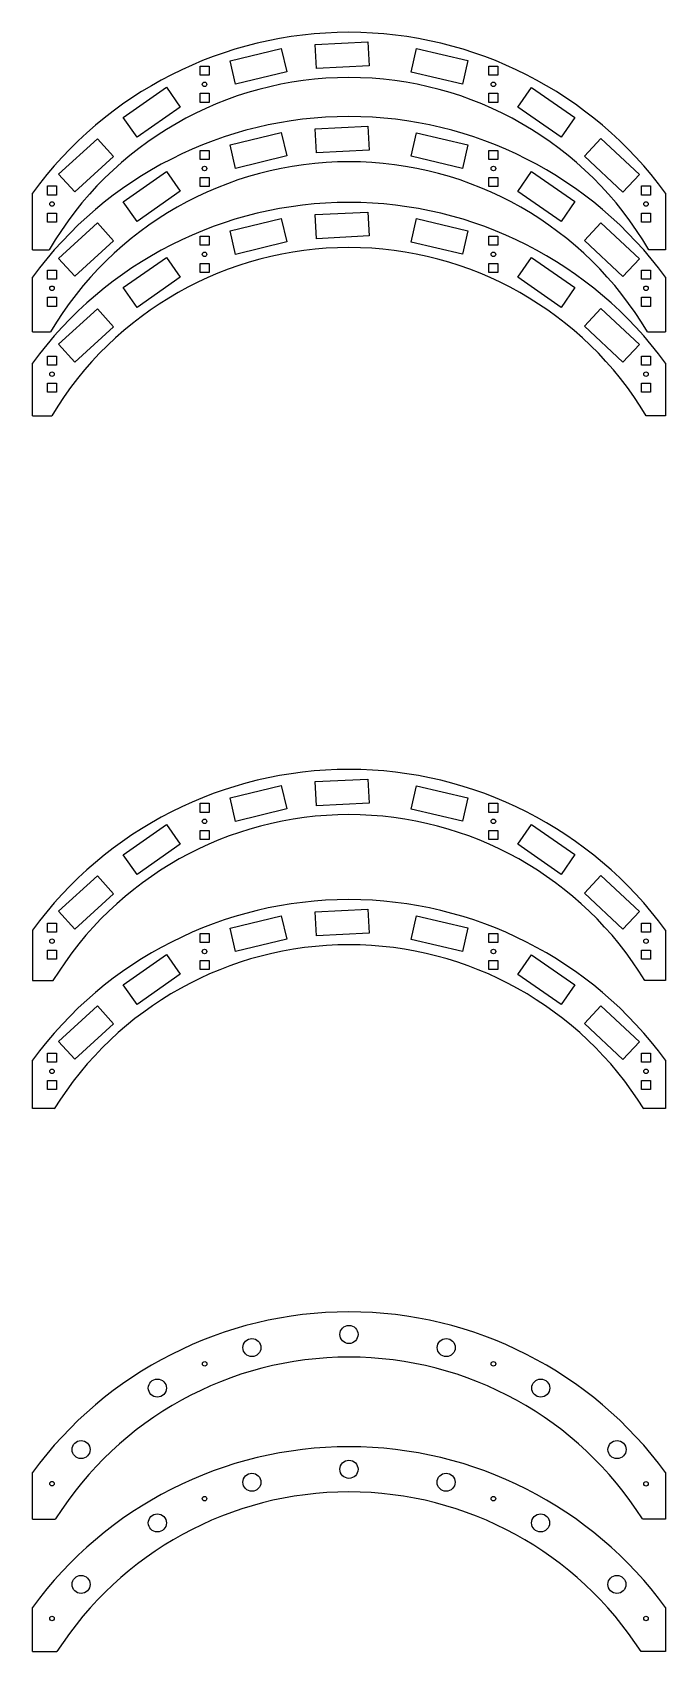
# Model space of a CAD drawing. Header units: millimetres. Extents: x -118 to 856, y -1693 to 612.
# Drawn here: x 436 to 856, y -1693 to -618 of the extents above; entities that cross this region are included whole.
import ezdxf

# ---------------------------------------------------------------- set-up
doc = ezdxf.new("R2010")
doc.units = ezdxf.units.MM
doc.layers.add('Holes', color=1, linetype='Continuous')

# ---------------------------------------------------------------- blocks, each defined once
blk = doc.blocks.new('Square hole unit')
for points in [[(-3, 6), (-3, 12), (3, 12), (3, 6)], [(-3, -12), (-3, -6), (3, -6), (3, -12)]]:
    blk.add_lwpolyline(points, close=True)
blk.add_circle((0, 0), 1.5)
blk = doc.blocks.new('Level 4')
for p, q in [((-210, -129.4), (-198.8, -129.4)), ((210, -129.4), (198.8, -129.4))]:
    blk.add_line(p, q)
for points in [[(-210, -129.4), (-210, -91.7)], [(210, -91.7), (210, -129.4)]]:
    blk.add_lwpolyline(points)
for radius, start, end in [(260, 36.1289, 143.8711), (230, 30.1716, 149.8284)]:
    blk.add_arc((0, -245), radius, start, end)
at = {"layer": 'Holes'}
for points in [[(-44.9, 4.3), (-41.2, -11.2), (-75.2, -19.5), (-78.9, -3.9)], [(-21.6, -9.1), (-22.4, 6.9), (12.6, 8.6), (13.4, -7.3)], [(41.2, -11.4), (44.8, 4.2), (78.9, -3.8), (75.3, -19.4)], [(-140.5, -54.7), (-149.7, -41.6), (-121.1, -21.5), (-111.9, -34.6)], [(149.8, -41.5), (140.7, -54.7), (111.9, -34.7), (121, -21.6)], [(-166.8, -55.6), (-156.1, -67.5), (-181.9, -91), (-192.7, -79.2)], [(156.2, -67.2), (167.1, -55.5), (192.7, -79.4), (181.7, -91.1)]]:
    blk.add_lwpolyline(points, close=True, dxfattribs=at)
for p in [(-95.8, -19.5), (95.8, -19.5), (-197, -99)]:
    blk.add_blockref('Square hole unit', p, dxfattribs=at)
at = {"layer": 'Holes', "rotation": 180}
blk.add_blockref('Square hole unit', (197, -99), dxfattribs=at)
blk = doc.blocks.new('Level 6')
for p, q in [((-210, -126.6), (-197.2, -126.6)), ((210, -126.6), (197.2, -126.6))]:
    blk.add_line(p, q)
for points in [[(-210, -126.6), (-210, -91.7)], [(210, -91.7), (210, -126.6)]]:
    blk.add_lwpolyline(points)
for radius, start, end in [(260, 36.1289, 143.8711), (230, 30.9812, 149.0188)]:
    blk.add_arc((0, -245), radius, start, end)
at = {"layer": 'Holes'}
for points in [[(-44.9, 4.3), (-41.2, -11.2), (-75.2, -19.5), (-78.9, -3.9)], [(-21.6, -9.1), (-22.4, 6.9), (12.6, 8.6), (13.4, -7.3)], [(41.2, -11.4), (44.8, 4.2), (78.9, -3.8), (75.3, -19.4)], [(-140.5, -54.7), (-149.7, -41.6), (-121.1, -21.5), (-111.9, -34.6)], [(149.8, -41.5), (140.7, -54.7), (111.9, -34.7), (121, -21.6)], [(-166.8, -55.6), (-156.1, -67.5), (-181.9, -91), (-192.7, -79.2)], [(156.2, -67.2), (167.1, -55.5), (192.7, -79.4), (181.7, -91.1)]]:
    blk.add_lwpolyline(points, close=True, dxfattribs=at)
for p in [(-95.8, -19.5), (95.8, -19.5), (-197, -99)]:
    blk.add_blockref('Square hole unit', p, dxfattribs=at)
at = {"layer": 'Holes', "rotation": 180}
blk.add_blockref('Square hole unit', (197, -99), dxfattribs=at)
blk = doc.blocks.new('Level 7')
for p, q in [((-210, -91.7), (-210, -91.7)), ((-210, -91.7), (-210, -125.2)), ((-210, -125.2), (-210, -125.2)), ((-210, -125.2), (-196.3, -125.2)), ((-210, -125.2), (-210, -125.2)), ((210, -125.2), (196.3, -125.2))]:
    blk.add_line(p, q)
blk.add_lwpolyline([(210, -91.7), (210, -125.2)])
for radius, start, end in [(260, 36.1289, 143.8711), (230, 31.3886, 148.6114)]:
    blk.add_arc((0, -245), radius, start, end)
at = {"layer": 'Holes'}
for points in [[(-44.9, 4.3), (-41.2, -11.2), (-75.2, -19.5), (-78.9, -3.9)], [(-21.6, -9.1), (-22.4, 6.9), (12.6, 8.6), (13.4, -7.3)], [(41.2, -11.4), (44.8, 4.2), (78.9, -3.8), (75.3, -19.4)], [(-140.5, -54.7), (-149.7, -41.6), (-121.1, -21.5), (-111.9, -34.6)], [(149.8, -41.5), (140.7, -54.7), (111.9, -34.7), (121, -21.6)], [(-166.8, -55.6), (-156.1, -67.5), (-181.9, -91), (-192.7, -79.2)], [(156.2, -67.2), (167.1, -55.5), (192.7, -79.4), (181.7, -91.1)]]:
    blk.add_lwpolyline(points, close=True, dxfattribs=at)
for p in [(-95.8, -19.5), (95.8, -19.5), (-197, -99)]:
    blk.add_blockref('Square hole unit', p, dxfattribs=at)
at = {"layer": 'Holes', "rotation": 180}
blk.add_blockref('Square hole unit', (197, -99), dxfattribs=at)
blk = doc.blocks.new('Level 8')
for p, q in [((-195.5, -123.8), (-210, -123.8)), ((210, -123.8), (195.5, -123.8))]:
    blk.add_line(p, q)
for points in [[(-210, -123.8), (-210, -91.7)], [(210, -91.7), (210, -123.8)]]:
    blk.add_lwpolyline(points)
for radius, start, end in [(260, 36.1289, 143.8711), (230, 31.7977, 148.2023)]:
    blk.add_arc((0, -245), radius, start, end)
at = {"layer": 'Holes'}
for points in [[(-44.9, 4.3), (-41.2, -11.2), (-75.2, -19.5), (-78.9, -3.9)], [(-21.6, -9.1), (-22.4, 6.9), (12.6, 8.6), (13.4, -7.3)], [(41.2, -11.4), (44.8, 4.2), (78.9, -3.8), (75.3, -19.4)], [(-140.5, -54.7), (-149.7, -41.6), (-121.1, -21.5), (-111.9, -34.6)], [(149.8, -41.5), (140.7, -54.7), (111.9, -34.7), (121, -21.6)], [(-166.8, -55.6), (-156.1, -67.5), (-181.9, -91), (-192.7, -79.2)], [(156.2, -67.2), (167.1, -55.5), (192.7, -79.4), (181.7, -91.1)]]:
    blk.add_lwpolyline(points, close=True, dxfattribs=at)
for p in [(-95.8, -19.5), (95.8, -19.5), (-197, -99)]:
    blk.add_blockref('Square hole unit', p, dxfattribs=at)
at = {"layer": 'Holes', "rotation": 180}
blk.add_blockref('Square hole unit', (197, -99), dxfattribs=at)
blk = doc.blocks.new('Level 9')
for p, q in [((874, -1621.7), (889.4, -1621.7)), ((1294, -1621.7), (1278.7, -1621.7))]:
    blk.add_line(p, q)
for points in [[(874, -1621.7), (874, -1590.9)], [(1294, -1590.9), (1294, -1621.7)]]:
    blk.add_lwpolyline(points)
for radius, start, end in [(260, 36.1289, 143.8711), (230, 32.2087, 147.7913)]:
    blk.add_arc((1084, -1744.2), radius, start, end)
at = {"layer": 'Holes'}
for centre, radius in [((1084, -1499.2), 6), ((1019.6, -1507.9), 6), ((1148.5, -1507.9), 6), ((988.3, -1518.7), 1.5), ((1179.8, -1518.7), 1.5), ((956.9, -1534.8), 6), ((1211.2, -1534.8), 6), ((906.3, -1575.6), 6), ((1261.8, -1575.6), 6), ((887, -1598.2), 1.5), ((1281, -1598.3), 1.5)]:
    blk.add_circle(centre, radius, dxfattribs=at)
blk = doc.blocks.new('Level 10')
for p, q in [((-210, -121), (-193.7, -121)), ((210, -121), (193.7, -121))]:
    blk.add_line(p, q)
for points in [[(-210, -121), (-210, -91.7)], [(210, -91.7), (210, -121)]]:
    blk.add_lwpolyline(points)
for radius, start, end in [(260, 36.1289, 143.8711), (230, 32.6215, 147.3785)]:
    blk.add_arc((0, -245), radius, start, end)
at = {"layer": 'Holes'}
for centre, radius in [((0, 0), 6), ((-64.4, -8.6), 6), ((64.4, -8.6), 6), ((-95.8, -19.5), 1.5), ((95.8, -19.5), 1.5), ((-127.1, -35.6), 6), ((127.1, -35.6), 6), ((-177.7, -76.4), 6), ((177.7, -76.4), 6), ((-197, -99), 1.5), ((197, -99), 1.5)]:
    blk.add_circle(centre, radius, dxfattribs=at)
blk = doc.blocks.new('Level 5')
for p, q in [((0, 0), (12, 0)), ((408, 0), (420, 0))]:
    blk.add_line(p, q)
for points in [[(0, 0), (0, 36.3)], [(420, 36.3), (420, 0)]]:
    blk.add_lwpolyline(points)
for radius, start, end in [(260, 36.1289, 143.8711), (230, 30.5755, 149.4245)]:
    blk.add_arc((210, -117), radius, start, end)
at = {"layer": 'Holes'}
for points in [[(165.1, 132.3), (168.8, 116.8), (134.8, 108.5), (131.1, 124.1)], [(188.4, 118.9), (187.6, 134.9), (222.6, 136.7), (223.4, 120.7)], [(251.2, 116.6), (254.8, 132.2), (288.9, 124.2), (285.3, 108.6)], [(69.5, 73.3), (60.3, 86.4), (88.9, 106.5), (98.1, 93.4)], [(359.8, 86.5), (350.7, 73.4), (321.9, 93.3), (331, 106.4)], [(43.2, 72.4), (53.9, 60.5), (28.1, 37), (17.3, 48.8)], [(366.2, 60.8), (377.1, 72.5), (402.7, 48.6), (391.7, 36.9)]]:
    blk.add_lwpolyline(points, close=True, dxfattribs=at)
for p in [(114.2, 108.5), (305.8, 108.5), (13, 29)]:
    blk.add_blockref('Square hole unit', p, dxfattribs=at)
at = {"layer": 'Holes', "rotation": 180}
blk.add_blockref('Square hole unit', (407, 29), dxfattribs=at)

msp = doc.modelspace()

# ---------------------------------------------------------------- block references
for name, p in [('Level 4', (645.5, -633)), ('Level 5', (435.5, -816.9)), ('Level 6', (645.5, -745.9)), ('Level 7', (645.5, -1122.3)), ('Level 8', (645.5, -1208.7)), ('Level 9', (-438.5, 16.8)), ('Level 10', (645.5, -1571.9))]:
    msp.add_blockref(name, p)

doc.saveas('drawing.dxf')
